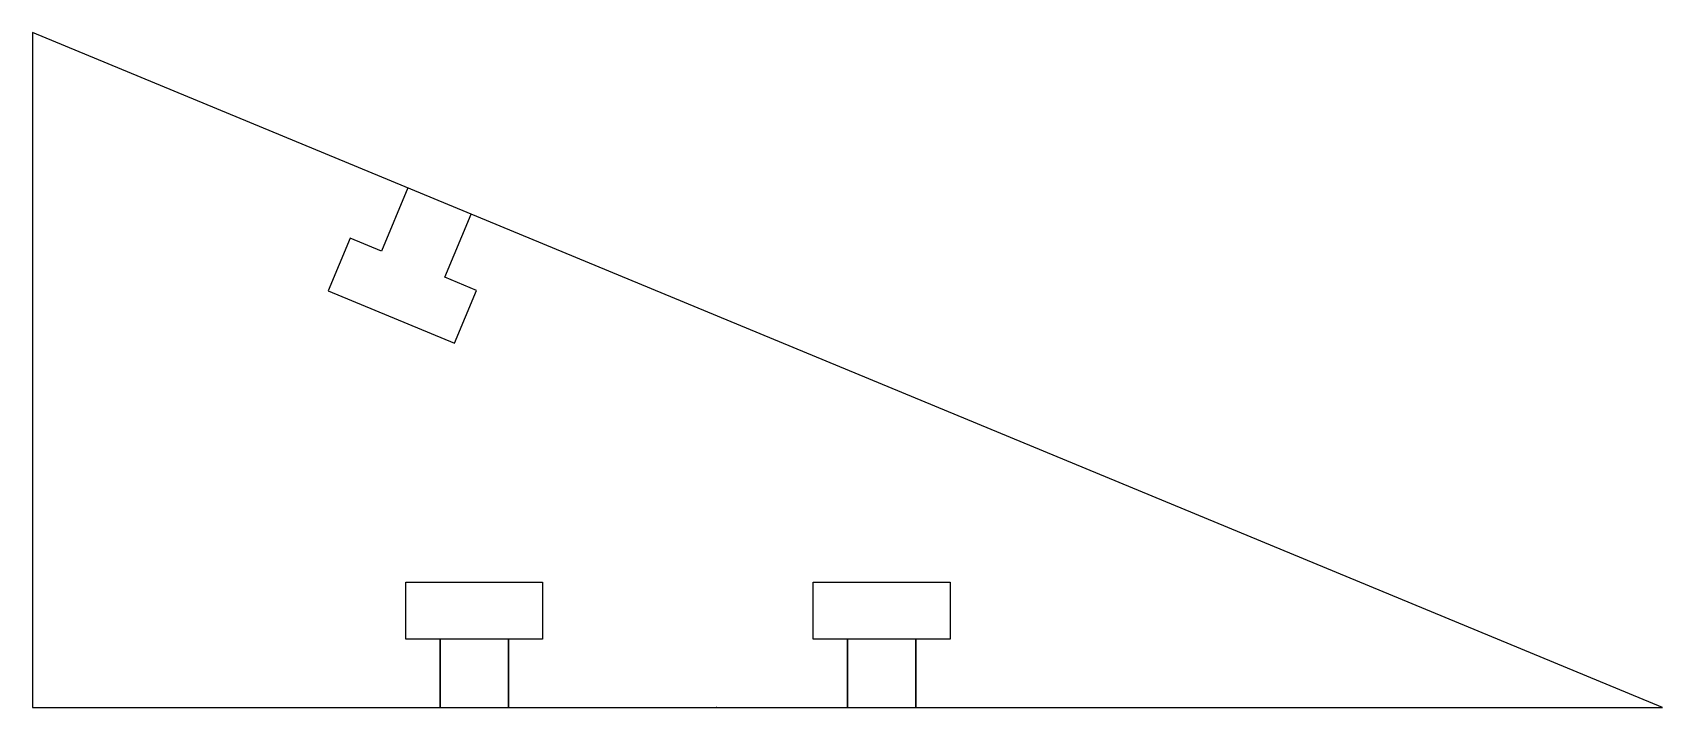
# Model space of a CAD drawing. Header units: centimetres. Extents: x -3 to 4.15, y 0 to 2.96.
import ezdxf

# ---------------------------------------------------------------- set-up
doc = ezdxf.new("R2010")
doc.units = ezdxf.units.CM
doc.header["$MEASUREMENT"] = 0
for name, color, linetype in [('TRIANGULOS LATERALES v7_Sketch1', 7, 'Continuous'), ('TRIANGULOS LATERALES v7_Sketch2', 7, 'Continuous'), ('TRIANGULOS LATERALES v7_Sketch3', 7, 'Continuous'), ('TRIANGULOS LATERALES v7_Sketch4', 7, 'Continuous'), ('TRIANGULOS LATERALES v7_Sketch5', 7, 'Continuous')]:
    doc.layers.add(name, color=color, linetype=linetype)

msp = doc.modelspace()

# ---------------------------------------------------------------- linework, layer by layer
at = {"layer": 'TRIANGULOS LATERALES v7_Sketch1'}
for p, q in [((-3, 2.96), (-3, 0)), ((4.1481, 0), (-3, 2.96)), ((-1.3544, 2.2786), (-1.4692, 2.0014)), ((-1.192, 1.8866), (-1.0772, 2.1638)), ((-1.6078, 2.0588), (-1.7034, 1.8278)), ((-1.4692, 2.0014), (-1.6078, 2.0588)), ((-1.0534, 1.8292), (-1.192, 1.8866)), ((-1.7034, 1.8278), (-1.1491, 1.5982)), ((-1.1491, 1.5982), (-1.0534, 1.8292)), ((-3, 0), (4.1481, 0))]:
    msp.add_line(p, q, dxfattribs=at)
msp.add_point((0, 0), dxfattribs=at)
at = {"layer": 'TRIANGULOS LATERALES v7_Sketch2'}
for p, q in [((4.1481, 0, 0.5), (-3, 2.96, 0.5)), ((-3, 2.96, 0.5), (-3, 0, 0.5)), ((-1.363, 0.3, 0.5), (-1.363, 0.55, 0.5)), ((-1.363, 0.55, 0.5), (-0.763, 0.55, 0.5)), ((-0.763, 0.55, 0.5), (-0.763, 0.3, 0.5)), ((0.424, 0.3, 0.5), (0.424, 0.55, 0.5)), ((0.424, 0.55, 0.5), (1.024, 0.55, 0.5)), ((1.024, 0.55, 0.5), (1.024, 0.3, 0.5)), ((-0.763, 0.3, 0.5), (-1.363, 0.3, 0.5)), ((-0.913, 0.3, 0.5), (-1.213, 0.3, 0.5)), ((-1.213, 0.3, 0.5), (-1.213, 0, 0.5)), ((-0.913, 0, 0.5), (-0.913, 0.3, 0.5)), ((1.024, 0.3, 0.5), (0.424, 0.3, 0.5)), ((0.574, 0.3, 0.5), (0.574, 0, 0.5)), ((0.874, 0.3, 0.5), (0.574, 0.3, 0.5)), ((0.874, 0, 0.5), (0.874, 0.3, 0.5)), ((-3, 0, 0.5), (4.1481, 0, 0.5)), ((-1.213, 0, 0.5), (-0.913, 0, 0.5)), ((0.574, 0, 0.5), (0.874, 0, 0.5))]:
    msp.add_line(p, q, dxfattribs=at)
msp.add_point((0, 0, 0.5), dxfattribs=at)
at = {"layer": 'TRIANGULOS LATERALES v7_Sketch3'}
for p, q in [((4.1481, 0, 0.5), (-3, 2.96, 0.5)), ((-3, 2.96, 0.5), (-3, 0, 0.5)), ((-1.363, 0.3, 0.5), (-1.363, 0.55, 0.5)), ((-1.363, 0.55, 0.5), (-0.763, 0.55, 0.5)), ((-0.763, 0.55, 0.5), (-0.763, 0.3, 0.5)), ((0.424, 0.55, 0.5), (1.024, 0.55, 0.5)), ((0.424, 0.3, 0.5), (0.424, 0.55, 0.5)), ((1.024, 0.55, 0.5), (1.024, 0.3, 0.5)), ((-1.213, 0.3, 0.5), (-1.363, 0.3, 0.5)), ((-1.213, 0, 0.5), (-1.213, 0.3, 0.5)), ((-0.913, 0.3, 0.5), (-0.913, 0, 0.5)), ((-0.763, 0.3, 0.5), (-0.913, 0.3, 0.5)), ((0.574, 0.3, 0.5), (0.424, 0.3, 0.5)), ((0.574, 0, 0.5), (0.574, 0.3, 0.5)), ((1.024, 0.3, 0.5), (0.874, 0.3, 0.5)), ((0.874, 0.3, 0.5), (0.874, 0, 0.5)), ((-3, 0, 0.5), (-1.213, 0, 0.5)), ((-0.913, 0, 0.5), (0.574, 0, 0.5)), ((0.874, 0, 0.5), (4.1481, 0, 0.5))]:
    msp.add_line(p, q, dxfattribs=at)
msp.add_point((0, 0, 0.5), dxfattribs=at)
at = {"layer": 'TRIANGULOS LATERALES v7_Sketch4'}
msp.add_point((0, 0, 0.5), dxfattribs=at)
at = {"layer": 'TRIANGULOS LATERALES v7_Sketch5'}
msp.add_point((0, 0, 0.5), dxfattribs=at)

doc.saveas('drawing.dxf')
